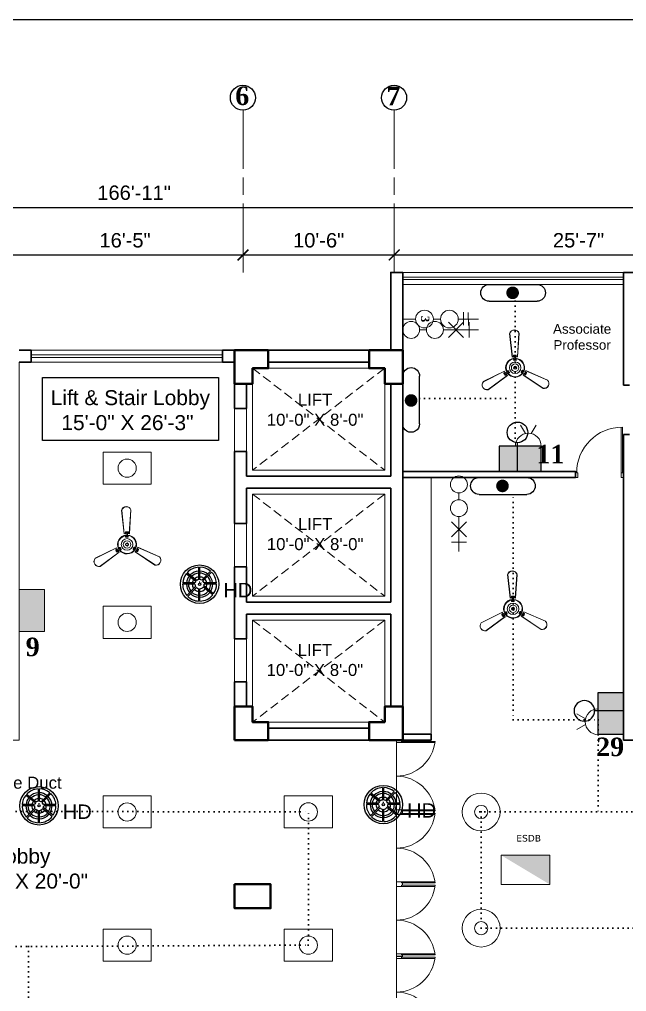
# Model space of a CAD drawing. Header units: inches. Extents: x -12 to 20935469, y -1604 to 24729220.
# Drawn here: x 20824960 to 20825466, y 24658625 to 24659435 of the extents above; entities that cross this region are included whole.
import ezdxf
from ezdxf import colors
from ezdxf.entities.mleader import LeaderData, LeaderLine
from ezdxf.math import Vec2, Vec3

# ---------------------------------------------------------------- set-up
doc = ezdxf.new("R2010")
doc.units = ezdxf.units.IN
doc.header["$LTSCALE"] = 0.03
doc.header["$MEASUREMENT"] = 0
doc.header["$PDMODE"] = 32
doc.header["$PDSIZE"] = 15
for name, pattern in [('ACAD_ISO02W100', [15, 12, -3]), ('ACAD_ISO08W100', [36, 24, -3, 6, -3]), ('DASHED2', [0.375, 0.25, -0.125]), ('DOT', [0.25, 0, -0.25])]:
    doc.linetypes.add(name, pattern=pattern)
for name, color, linetype, lineweight in [('0-elect.fixture-3 fan', 200, 'Continuous', 20), ('2', 7, 'Continuous', 9), ('CL BOX', 90, 'ACAD_ISO02W100', 0), ('column', 1, 'Continuous', 40), ('Dim Line', 252, 'Continuous', 13), ('Dimiention', 75, 'Continuous', 18), ('Door', 7, 'Continuous', 18), ('Dot', 253, 'Continuous', 0), ('E-CF', 4, 'Continuous', 30), ('Gas', 21, 'Continuous', 5), ('Grid Line', 252, 'Continuous', 18), ('Hatch', 253, 'Continuous', 15), ('line', 7, 'Continuous', 9), ('Main Wall', 7, 'Continuous', 30), ('TU TEXT', 251, 'Continuous', 13), ('wind.', 150, 'Continuous', 20)]:
    doc.layers.add(name, color=color, linetype=linetype, lineweight=lineweight)
for name, color, linetype in [('AC TEXT', 151, 'DOT'), ('FUR', 251, 'Continuous'), ('H', 154, 'Continuous'), ('heat detactor', 8, 'Continuous'), ('SB TEXT', 215, 'DOT'), ('TEXT', 7, 'Continuous'), ('w', 188, 'DOT')]:
    doc.layers.add(name, color=color, linetype=linetype)
doc.styles.add('2', font='swisscl.ttf')
doc.styles.add('RomanS', font='arial.ttf', dxfattribs={"height": 12})
doc.styles.get("Standard").update_dxf_attribs({"font": 'timesbd.ttf'})
doc.dimstyles.new('Aec_Arch_I', dxfattribs={"dimscale": 96, "dimtxt": 12, "dimasz": 0.09375, "dimexe": 0.125, "dimexo": 0.125, "dimgap": 0.0625, "dimtad": 1, "dimdec": 0, "dimzin": 3, "dimdsep": 46, "dimlunit": 4, "dimtxsty": 'RomanS', "dimblk1": 'ARCHTICK', "dimblk2": 'ARCHTICK', "dimsah": 1, "dimcen": 0.09375, "dimdle": 0.125, "dimadec": 0, "dimazin": 0, "dimtfac": 0.75, "dimtdec": 0, "dimtmove": 2, "dimatfit": 3, "dimldrblk": 'ARCHTICK', "dimfxl": 1, "dimfrac": 1, "dimtolj": 1, "dimtzin": 0, "dimarcsym": 0})

# ---------------------------------------------------------------- blocks, each defined once
blk = doc.blocks.new('$D40')
at = {"layer": 'Door'}
for p, q in [((1, 4), (1, 42)), ((2, 0), (2, 41.99)), ((1, 5), (0, 5)), ((2, 0), (0, 0)), ((2, 4), (1, 4)), ((39, 4), (38, 4)), ((38, 4), (38, 0)), ((40, 0), (38, 0)), ((40, 5), (38.99, 5)), ((39, 5), (39, 4))]:
    blk.add_line(p, q, dxfattribs=at)
blk.add_arc((1, 4), 38, 0, 90, dxfattribs=at)
blk = doc.blocks.new('A$C36295410')
at = {"layer": 'Door'}
for p, q in [((1, 4), (1, 32)), ((2, 0), (2, 31.98)), ((58, 0), (58, 31.98)), ((59, 4), (59, 32)), ((1, 5), (0, 5)), ((2, 4), (1, 4)), ((58, 4), (59, 4)), ((59, 5), (60, 5)), ((2, 0), (0, 0)), ((58, 0), (60, 0))]:
    blk.add_line(p, q, dxfattribs=at)
for centre, start, end in [((-2.53, -0.34), 0.59063, 83.77826), ((62.53, -0.34), 96.22174, 179.40937)]:
    blk.add_arc(centre, 32.53, start, end, dxfattribs=at)
blk = doc.blocks.new('_ArchTick')
at = {"color": 0, "linetype": 'ByBlock', "lineweight": 35, "const_width": 0.15}
blk.add_lwpolyline([(-0.5, -0.5), (0.5, 0.5)], dxfattribs=at)
blk = doc.blocks.new('*D339')
at = {"layer": 'Defpoints', "color": 0, "transparency": 16777216}
for p in [(20820862.25, 24639400.93), (20821040.22, 24639400.93), (20821040.22, 24639400.93)]:
    blk.add_point(p, dxfattribs=at)
at = {"layer": 'Dim Line', "color": 0, "lineweight": -2, "transparency": 16777216}
blk.add_line((20820850.25, 24639400.93), (20821052.22, 24639400.93), dxfattribs=at)
at = {"layer": 'Dim Line', "color": 0, "lineweight": -2, "transparency": 16777216, "xscale": 9, "yscale": 9, "zscale": 9, "rotation": 180}
blk.add_blockref('_ArchTick', (20820862.25, 24639400.93), dxfattribs=at)
at = {"layer": 'Dim Line', "color": 0, "lineweight": -2, "transparency": 16777216, "xscale": 9, "yscale": 9, "zscale": 9}
blk.add_blockref('_ArchTick', (20821040.22, 24639400.93), dxfattribs=at)
at = {"layer": 'Dim Line', "color": 0, "transparency": 16777216, "insert": (20820951.23, 24639413.05), "char_height": 12, "attachment_point": 5, "style": 'RomanS'}
blk.add_mtext('\\A1;14\'-10"', dxfattribs=at)
blk = doc.blocks.new('*D340')
at = {"layer": 'Defpoints', "color": 0, "transparency": 16777216}
for p in [(20821040.22, 24639400.93), (20821236.75, 24639400.93), (20821236.75, 24639400.93)]:
    blk.add_point(p, dxfattribs=at)
at = {"layer": 'Dim Line', "color": 0, "lineweight": -2, "transparency": 16777216}
for p, q in [((20821028.22, 24639400.93), (20821248.75, 24639400.93)), ((20821040.22, 24639388.93), (20821040.22, 24639388.93)), ((20821236.75, 24639388.93), (20821236.75, 24639388.93))]:
    blk.add_line(p, q, dxfattribs=at)
at = {"layer": 'Dim Line', "color": 0, "lineweight": -2, "transparency": 16777216, "xscale": 9, "yscale": 9, "zscale": 9, "rotation": 180}
blk.add_blockref('_ArchTick', (20821040.22, 24639400.93), dxfattribs=at)
at = {"layer": 'Dim Line', "color": 0, "lineweight": -2, "transparency": 16777216, "xscale": 9, "yscale": 9, "zscale": 9}
blk.add_blockref('_ArchTick', (20821236.75, 24639400.93), dxfattribs=at)
at = {"layer": 'Dim Line', "color": 0, "transparency": 16777216, "insert": (20821138.48, 24639413.05), "char_height": 12, "attachment_point": 5, "style": 'RomanS'}
blk.add_mtext('\\A1;16\'-5"', dxfattribs=at)
blk = doc.blocks.new('*D341')
at = {"layer": 'Defpoints', "color": 0, "transparency": 16777216}
for p in [(20821236.75, 24639400.93), (20821362.75, 24639400.93), (20821362.75, 24639400.93)]:
    blk.add_point(p, dxfattribs=at)
at = {"layer": 'Dim Line', "color": 0, "lineweight": -2, "transparency": 16777216}
for p, q in [((20821224.75, 24639400.93), (20821374.75, 24639400.93)), ((20821236.75, 24639388.93), (20821236.75, 24639388.93)), ((20821362.75, 24639388.93), (20821362.75, 24639388.93))]:
    blk.add_line(p, q, dxfattribs=at)
at = {"layer": 'Dim Line', "color": 0, "lineweight": -2, "transparency": 16777216, "xscale": 9, "yscale": 9, "zscale": 9, "rotation": 180}
blk.add_blockref('_ArchTick', (20821236.75, 24639400.93), dxfattribs=at)
at = {"layer": 'Dim Line', "color": 0, "lineweight": -2, "transparency": 16777216, "xscale": 9, "yscale": 9, "zscale": 9}
blk.add_blockref('_ArchTick', (20821362.75, 24639400.93), dxfattribs=at)
at = {"layer": 'Dim Line', "color": 0, "transparency": 16777216, "insert": (20821299.75, 24639413.05), "char_height": 12, "attachment_point": 5, "style": 'RomanS'}
blk.add_mtext('\\A1;10\'-6"', dxfattribs=at)
blk = doc.blocks.new('*D342')
at = {"layer": 'Defpoints', "color": 0, "transparency": 16777216}
for p in [(20821362.75, 24639400.93), (20821669.75, 24639400.93), (20821669.75, 24639400.93)]:
    blk.add_point(p, dxfattribs=at)
at = {"layer": 'Dim Line', "color": 0, "lineweight": -2, "transparency": 16777216}
for p, q in [((20821350.75, 24639400.93), (20821681.75, 24639400.93)), ((20821362.75, 24639388.93), (20821362.75, 24639388.93)), ((20821669.75, 24639388.93), (20821669.75, 24639388.93))]:
    blk.add_line(p, q, dxfattribs=at)
at = {"layer": 'Dim Line', "color": 0, "lineweight": -2, "transparency": 16777216, "xscale": 9, "yscale": 9, "zscale": 9, "rotation": 180}
blk.add_blockref('_ArchTick', (20821362.75, 24639400.93), dxfattribs=at)
at = {"layer": 'Dim Line', "color": 0, "lineweight": -2, "transparency": 16777216, "xscale": 9, "yscale": 9, "zscale": 9}
blk.add_blockref('_ArchTick', (20821669.75, 24639400.93), dxfattribs=at)
at = {"layer": 'Dim Line', "color": 0, "transparency": 16777216, "insert": (20821516.25, 24639413.05), "char_height": 12, "attachment_point": 5, "style": 'RomanS'}
blk.add_mtext('\\A1;25\'-7"', dxfattribs=at)
blk = doc.blocks.new('*D329')
at = {"layer": 'Defpoints', "color": 0, "transparency": 16777216}
for p in [(20822147.72, 24639440.57), (20820144.28, 24639433.51), (20822147.72, 24639433.51)]:
    blk.add_point(p, dxfattribs=at)
at = {"layer": 'Dim Line', "color": 0, "lineweight": -2, "transparency": 16777216}
for p, q in [((20820144.28, 24639445.51), (20820144.28, 24639452.57)), ((20822147.72, 24639445.51), (20822147.72, 24639452.57)), ((20820132.28, 24639440.57), (20822159.72, 24639440.57))]:
    blk.add_line(p, q, dxfattribs=at)
at = {"layer": 'Dim Line', "color": 0, "lineweight": -2, "transparency": 16777216, "xscale": 9, "yscale": 9, "zscale": 9, "rotation": 180}
blk.add_blockref('_ArchTick', (20820144.28, 24639440.57), dxfattribs=at)
at = {"layer": 'Dim Line', "color": 0, "lineweight": -2, "transparency": 16777216, "xscale": 9, "yscale": 9, "zscale": 9}
blk.add_blockref('_ArchTick', (20822147.72, 24639440.57), dxfattribs=at)
at = {"layer": 'Dim Line', "color": 0, "transparency": 16777216, "insert": (20821146, 24639452.7), "char_height": 12, "attachment_point": 5, "style": 'RomanS'}
blk.add_mtext('\\A1;166\'-11"', dxfattribs=at)
blk = doc.blocks.new('E-CF')
at = {"layer": '0-elect.fixture-3 fan', "color": 230, "linetype": 'ByBlock', "lineweight": 13, "ltscale": 5}
for p, q in [((-1.45, 6.53), (-2.38, 20.87)), ((-1.35, 6.55), (-2.29, 20.85)), ((3.24, 20.73), (1.65, 6.48)), ((3.34, 20.73), (1.74, 6.45)), ((-19.63, -7.46), (-6.46, -1.71)), ((-19.57, -7.54), (-6.43, -1.8)), ((-4.99, -4.44), (-16.92, -12.4)), ((-4.93, -4.51), (-16.88, -12.49)), ((16.28, -13.26), (4.71, -4.73)), ((16.32, -13.17), (4.78, -4.66)), ((6.34, -2.1), (19.2, -8.44)), ((6.37, -2.01), (19.25, -8.36))]:
    blk.add_line(p, q, dxfattribs=at)
at = {"layer": '0-elect.fixture-3 fan', "color": 232, "linetype": 'ByBlock', "lineweight": 13, "ltscale": 5}
for p, q in [((-0.33, 6.68), (-0.62, 7.28)), ((-0.29, 7.46), (-0.15, 7.2)), ((-0.02, 6.87), (0.23, 7.01)), ((0.48, 7.43), (0.62, 7.18)), ((0.63, 6.66), (0.96, 7.25)), ((-0.35, 5.43), (-0.66, 4.81)), ((-0.35, 4.97), (-0.22, 4.72)), ((0.04, 5.2), (0.29, 5.33)), ((0.42, 4.9), (0.56, 4.65)), ((0.6, 5.41), (0.87, 4.78)), ((-6.08, -2.77), (-6.75, -2.79)), ((-6.68, -3.29), (-6.53, -3.05)), ((-6.31, -3.97), (-6.16, -3.73)), ((-5.94, -3.44), (-6.18, -3.29)), ((-5.62, -3.61), (-6, -4.17)), ((-4.99, -2.18), (-4.57, -1.62)), ((-4.52, -2.55), (-4.76, -2.41)), ((-4.53, -3.01), (-3.84, -2.97)), ((-4.46, -2.08), (-4.31, -1.83)), ((-4.13, -2.78), (-3.98, -2.54)), ((4.38, -3.22), (3.69, -3.14)), ((4.03, -2.81), (3.74, -2.8)), ((4.47, -2.17), (4.18, -2.17)), ((4.47, -2.63), (4.47, -2.91)), ((4.87, -2.41), (4.49, -1.83)), ((5.44, -3.87), (5.79, -4.45)), ((6.19, -4.13), (5.9, -4.12)), ((5.94, -3.05), (6.61, -3.1)), ((5.95, -3.42), (5.94, -3.7)), ((6.6, -3.47), (6.31, -3.46))]:
    blk.add_line(p, q, dxfattribs=at)
at = {"layer": '0-elect.fixture-3 fan', "color": 5, "lineweight": 13}
blk.add_line((0, 0), (0, 0), dxfattribs=at)
at = {"layer": '0-elect.fixture-3 fan', "color": 230, "linetype": 'ByBlock', "lineweight": 13, "ltscale": 5, "extrusion": (0, 0, -1)}
for centre, major_axis, start_param, end_param in [((0.46, 19.91), (-2.12, 2.12), 5.823867, 8.359631), ((0.46, 19.91), (-2.05, 2.05), 5.830329, 8.353169), ((0, 0), (4.72, 4.72), -1.003222, -0.833722), ((0, 0), (4.72, 4.72), -0.690743, -0.521244), ((0, 0), (-4.05, 4.05), 5.068563, 7.021343), ((0, 0), (-3.85, 3.85), 5.085186, 7.003917), ((0, 0), (-4.05, 4.05), 0.879773, 2.832553), ((0, 0), (-3.85, 3.85), 0.896396, 2.815126), ((0, 0), (-4.72, 4.72), 5.068843, 5.238343), ((0, 0), (4.72, 4.72), 3.185569, 3.355068), ((0, 0), (4.05, 4.05), 1.403372, 3.356151), ((0, 0), (-3.85, 3.85), 2.990791, 4.909522), ((0, 0), (4.72, 4.72), 1.403652, 1.573151), ((0, 0), (-4.72, 4.72), 2.66197, 2.831469), ((-17.47, -9.55), (-2.12, 2.12), 3.729471, 6.265236), ((-17.47, -9.55), (-2.05, 2.05), 3.735934, 6.258773), ((17, -10.35), (-2.12, 2.12), 1.635076, 4.170841), ((17, -10.35), (2.05, 2.05), 0.070743, 2.593582)]:
    blk.add_ellipse(centre, major_axis=major_axis, ratio=1, start_param=start_param, end_param=end_param, dxfattribs=at)
at = {"layer": '0-elect.fixture-3 fan', "color": 232, "linetype": 'ByBlock', "lineweight": 13, "ltscale": 5, "extrusion": (0, 0, -1)}
for centre, major_axis, start_param, end_param in [((-0.41, 7.39), (-0.169, 0.169), 5.038692, 7.013305), ((0, 0), (5.4, 5.4), -0.840677, -0.683789), ((-0.22, 7.33), (0.101, 0.101), 3.926991, 10.210176), ((-2.18, 6.1), (-1.37, 1.37), 2.052913, 2.705807), ((0.11, 6.94), (0.101, 0.101), 3.926991, 10.210176), ((0.55, 7.31), (0.101, 0.101), 3.926991, 10.210176), ((2.58, 5.99), (1.46, 1.46), 3.643048, 4.257264), ((0.75, 7.36), (-0.169, 0.169), 0.887007, 2.86162), ((-0.44, 4.71), (0.169, 0.169), 2.26283, 4.381754), ((-0.28, 4.84), (0.101, 0.101), 3.926991, 10.210176), ((0, 0), (3.17, 3.17), -0.878763, -0.645703), ((0.17, 5.27), (0.101, 0.101), 3.926991, 10.210176), ((0.49, 4.78), (0.101, 0.101), 3.926991, 10.210176), ((0.66, 4.68), (0.169, 0.169), 0.376965, 2.49589), ((-6.75, -3.02), (0.169, 0.169), 3.505001, 5.479614), ((0, 0), (-5.4, 5.4), 4.91891, 5.075797), ((-6.6, -3.17), (0.101, 0.101), 3.926991, 10.210176), ((-6.19, -4.04), (0.169, 0.169), 1.373501, 3.348114), ((-6.24, -3.85), (0.101, 0.101), 3.926991, 10.210176), ((-6.06, -3.36), (0.101, 0.101), 3.926991, 10.210176), ((-6.47, -0.75), (1.46, 1.46), 1.548653, 2.162869), ((-4.19, -4.93), (-1.37, 1.37), 6.241703, 6.894597), ((-4.64, -2.48), (-0.101, 0.101), 5.497787, 11.780972), ((-4.38, -1.76), (-0.169, 0.169), 6.136552, 8.255476), ((-4.38, -1.96), (-0.101, 0.101), 5.497787, 11.780972), ((-4.05, -2.66), (0.101, 0.101), 3.926991, 10.210176), ((0, 0), (-3.17, 3.17), 4.880824, 5.113884), ((-3.86, -2.73), (0.169, 0.169), 0.168435, 2.287359), ((3.72, -2.9), (0.169, 0.169), 2.471361, 4.590285), ((0, 0), (-3.17, 3.17), 2.786429, 3.019489), ((3.89, -2.81), (0.101, 0.101), 3.926991, 10.210176), ((4.29, -1.97), (-0.169, 0.169), 5.928021, 8.046946), ((4.33, -2.17), (0.101, 0.101), 3.926991, 10.210176), ((4.47, -2.77), (0.101, 0.101), 3.926991, 10.210176), ((3.89, -5.22), (-1.46, 1.46), 1.025054, 1.63927), ((6.36, -1.16), (1.37, 1.37), 2.576511, 3.229406), ((6, -4.32), (-0.169, 0.169), 2.981402, 4.956015), ((5.95, -3.56), (-0.101, 0.101), 5.497787, 11.780972), ((6.05, -4.13), (0.101, 0.101), 3.926991, 10.210176), ((0, 0), (-5.4, 5.4), 2.824515, 2.981402), ((6.45, -3.47), (-0.101, 0.101), 5.497787, 11.780972), ((6.6, -3.33), (-0.169, 0.169), 0.849902, 2.824515)]:
    blk.add_ellipse(centre, major_axis=major_axis, ratio=1, start_param=start_param, end_param=end_param, dxfattribs=at)
at = {"layer": '0-elect.fixture-3 fan', "linetype": 'ByBlock', "lineweight": 13, "ltscale": 5, "extrusion": (0, 0, -1)}
blk.add_ellipse((0.01, 0.03), major_axis=(-2.47, 2.47), ratio=1, start_param=5.497787, end_param=11.780972, dxfattribs=at)
at = {"layer": '0-elect.fixture-3 fan', "color": 200, "linetype": 'ByBlock', "lineweight": 13, "ltscale": 5, "extrusion": (0, 0, -1)}
blk.add_ellipse((0, 0), major_axis=(-1.61, 1.61), ratio=1, start_param=5.497787, end_param=11.780972, dxfattribs=at)
at = {"layer": '0-elect.fixture-3 fan', "color": 190, "linetype": 'ByBlock', "lineweight": 13, "ltscale": 5, "extrusion": (0, 0, -1)}
for major_axis, start_param, end_param in [((0.666, 0.666), 3.926991, 10.210176), ((-0.461, 0.461), 5.497787, 11.780972)]:
    blk.add_ellipse((0, 0), major_axis=major_axis, ratio=1, start_param=start_param, end_param=end_param, dxfattribs=at)
blk = doc.blocks.new('FDDF')
at = {"layer": 'line', "color": 6, "linetype": 'Continuous', "lineweight": 25, "ltscale": 50}
for p, q in [((7351582.6, 3307777.3), (7351582.6, 3307351.8)), ((7351732.3, 3307777.3), (7351732.3, 3307351.8))]:
    blk.add_line(p, q, dxfattribs=at)
at = {"layer": 'line', "color": 6, "linetype": 'Continuous', "lineweight": 40, "ltscale": 50, "const_width": 56.1}
blk.add_lwpolyline([(7351657.4, 3307596.9, 1), (7351657.4, 3307540.8, 1)], format="xyb", close=True, dxfattribs=at)
at = {"layer": 'line', "color": 6, "linetype": 'Continuous', "lineweight": 25, "ltscale": 50}
for centre, start, end in [((7351657.4, 3307777.3), 0, 180), ((7351657.4, 3307351.8), 180, 0)]:
    blk.add_arc(centre, 74.8, start, end, dxfattribs=at)
blk = doc.blocks.new('bulb')
at = {"layer": 'line', "color": 4, "lineweight": 25, "ltscale": 50}
for p, q in [((20823168.7, 24658803.9), (20823168.7, 24658777.6)), ((20823168.7, 24658790.8), (20823209.9, 24658790.8))]:
    blk.add_line(p, q, dxfattribs=at)
blk.add_circle((20823224.6, 24658790.8), 14.7, dxfattribs=at)
blk = doc.blocks.new('fgftrfteter')
at = {"layer": 'Dimiention', "color": 4, "ltscale": 50}
for p, q in [((4580895, 2288123), (4580808, 2288269)), ((4580989, 2288123), (4581076, 2288269)), ((4580720, 2287906), (4581164, 2287906))]:
    blk.add_line(p, q, dxfattribs=at)
blk.add_arc((4580942, 2287906), 222, 0, 180, dxfattribs=at)
blk = doc.blocks.new('2PIN')
at = {"layer": 'H', "true_color": 0x000000, "transparency": 33554567}
h = blk.add_hatch(color=18, dxfattribs=at)
h.dxf.hatch_style = 1
h.paths.add_polyline_path([(20823027, 24658981.2), (20822972.3, 24658981.2), (20822972.3, 24658948.3), (20823027, 24658948.3)])
blk.add_lwpolyline([(20822972.3, 24658981.2), (20823027, 24658981.2), (20823027, 24658948.3), (20822972.3, 24658948.3)], close=True)
at = {"layer": '2', "color": 6, "lineweight": 25, "transparency": 33554648, "xscale": 0.07559514081214198, "yscale": 0.07559514081214198, "zscale": 0.07559514081214198}
blk.add_blockref('fgftrfteter', (20476692.1, 24486026.6), dxfattribs=at)
blk = doc.blocks.new('JUJUJUKIII')
at = {"layer": 'H', "ltscale": 50, "true_color": 0x999999, "transparency": 33554556}
h = blk.add_hatch(color=253, dxfattribs=at)
h.dxf.hatch_style = 1
h.paths.add_polyline_path([(7363219.9, 3291034.2), (7363425.7, 3291034.2), (7363425.7, 3291376.7), (7363219.9, 3291376.7)])
at = {"layer": 'Dimiention', "color": 4, "ltscale": 50}
blk.add_lwpolyline([(7363219.9, 3291034.2), (7363425.7, 3291034.2), (7363425.7, 3291376.7), (7363219.9, 3291376.7)], close=True, dxfattribs=at)
blk = doc.blocks.new('GGGFGFG')
at = {"layer": 'line', "color": 4, "ltscale": 50}
for p, q in [((7356688.2, 3293208.1), (7357003, 3293208.1)), ((7356688.2, 3292998.4), (7356688.2, 3293208.1)), ((7357003, 3293208.1), (7357003, 3292998.4)), ((7357003, 3292998.4), (7356688.2, 3292998.4))]:
    blk.add_line(p, q, dxfattribs=at)
blk.add_circle((7356845.6, 3293103.2), 59.6, dxfattribs=at)
blk = doc.blocks.new('GYTT')
at = {"layer": 'line', "color": 4, "ltscale": 50}
for radius in [19.7, 6.87]:
    blk.add_circle((20859470.8, -1441350.4), radius, dxfattribs=at)
blk = doc.blocks.new('rfgrtrtgrtgr')
at = {"layer": 'Dimiention', "ltscale": 50}
for p, q in [((11249506, 1692013.3), (11249368.7, 1692013.3)), ((11249437.2, 1692057.9), (11249437.5, 1691968.7)), ((11249469.8, 1692055.5), (11249470, 1691966.3)), ((11249675.2, 1692013.3), (11249626.5, 1692013.3)), ((11249883.8, 1692013.3), (11249795.7, 1692013.3))]:
    blk.add_line(p, q, dxfattribs=at)
for centre in [(11249566.2, 1692013.3), (11249735.5, 1692013.3)]:
    blk.add_circle(centre, 60.2, dxfattribs=at)
blk = doc.blocks.new('gy')
at = {"layer": 'Dimiention', "color": 18, "ltscale": 50, "true_color": 0x000000}
for p, q in [((3543686.26, 5183217.13), (3543686.26, 5183211.14)), ((3543688.4, 5183217.13), (3543694.39, 5183211.14)), ((3543694.39, 5183217.13), (3543688.4, 5183211.14)), ((3543696.38, 5183214.14), (3543682.58, 5183214.14)), ((3543705.77, 5183214.14), (3543703.06, 5183214.14))]:
    blk.add_line(p, q, dxfattribs=at)
for centre in [(3543699.72, 5183214.14), (3543709.11, 5183214.14)]:
    blk.add_circle(centre, 3.34, dxfattribs=at)
blk = doc.blocks.new('heat detaCTOR')
for p, q in [((20826806.99, 24664335.71), (20826806.99, 24664325.41)), ((20826808.1, 24664325.48), (20826808.1, 24664335.73)), ((20826804.72, 24664323.99), (20826796.69, 24664330.35)), ((20826805.53, 24664324.77), (20826797.4, 24664331.19)), ((20826809.56, 24664325.06), (20826816.75, 24664332.51)), ((20826810.46, 24664324.4), (20826817.58, 24664331.78)), ((20826803.91, 24664321.62), (20826793.66, 24664321.62)), ((20826804.07, 24664322.73), (20826793.7, 24664322.73)), ((20826804.41, 24664319.72), (20826797.2, 24664312.27)), ((20826805.09, 24664318.84), (20826797.97, 24664311.46)), ((20826806.99, 24664317.83), (20826806.99, 24664307.52)), ((20826808.1, 24664307.5), (20826808.1, 24664317.77)), ((20826818.83, 24664312.83), (20826810.79, 24664319.19)), ((20826819.48, 24664313.72), (20826811.36, 24664320.16)), ((20826821.85, 24664322.73), (20826811.48, 24664322.73)), ((20826821.9, 24664321.62), (20826811.65, 24664321.62))]:
    blk.add_line(p, q)
at = {"layer": 'heat detactor'}
for radius in [16.02, 0.961]:
    blk.add_circle((20826807.78, 24664321.62), radius, dxfattribs=at)
at = {"layer": 'heat detactor', "ltscale": 50}
for radius, start, end in [(14.12, 93.18051, 137.28954), (14.12, 50.52278, 88.68504), (14.12, 141.78747, 175.47949), (9.26, 141.90716, 172.33086), (9.26, 95.40816, 134.24025), (6.08, 142.0004, 169.51141), (6.08, 97.38665, 131.51755), (3.87, 101.66393, 125.58928), (6.08, 56.48277, 86.93464), (3.87, 62.6166, 85.17626), (9.26, 53.66859, 87.7533), (6.08, 10.48859, 45.9945), (9.26, 7.66914, 45.99957), (14.12, 4.52051, 46.02441), (14.12, 179.97791, 221.50422), (9.26, 180, 218.35841), (6.08, 180, 215.54423), (6.08, 226.03249, 262.61335), (3.87, 180, 209.44306), (3.87, 142.20041, 163.36573), (3.87, 226.04337, 258.33607), (1.65, 78.65512, 101.31836), (3.87, 274.82374, 321.10171), (6.08, 273.06536, 321.30172), (1.65, 42.04035, 45.94363), (3.87, 16.63427, 45.98363), (3.87, 337.71284, 0), (6.08, 331.78457, 0), (9.26, 329.06186, 0), (14.12, 326.01258, 0.02209), (14.12, 226.00259, 266.81949), (9.26, 226.02742, 264.59184), (14.12, 271.31496, 321.51464), (9.26, 272.2467, 321.39496)]:
    blk.add_arc((20826807.78, 24664321.62), radius, start, end, dxfattribs=at)
at = {"layer": 'heat detactor'}
for start, end in [(141.8685, 173.49395), (94.58991, 135.36381), (52.50765, 88.09257), (6.50605, 46.00168), (180, 219.51935), (327.93831, 0), (226.02532, 265.41009), (271.90743, 321.43362)]:
    blk.add_arc((20826807.78, 24664321.62), 10.91, start, end, dxfattribs=at)
at = {"insert": (20826827.55, 24664322.73), "char_height": 12, "attachment_point": 1, "style": 'RomanS'}
blk.add_mtext_dynamic_manual_height_columns('HD', width=23.193, gutter_width=60, heights=[0], dxfattribs=at)
blk = doc.blocks.new('U7TYT')
at = {"layer": 'Dimiention', "ltscale": 50, "transparency": 33554590}
h = blk.add_hatch(color=253, dxfattribs=at)
h.dxf.hatch_style = 1
h.paths.add_polyline_path([(7347319.5, 3290479.6), (7346977, 3290273.9), (7347319.5, 3290273.9)])
at = {"layer": 'Dimiention', "color": 4, "ltscale": 50}
blk.add_lwpolyline([(7347319.5, 3290273.9), (7347319.5, 3290479.6), (7346977, 3290479.6), (7346977, 3290273.9)], close=True, dxfattribs=at)
blk = doc.blocks.new('GRID')
at = {"layer": 'Grid Line', "color": 252, "linetype": 'ACAD_ISO08W100', "lineweight": 9, "ltscale": 80, "true_color": 0x939598}
for p, q in [((20821236.75, 24639386.33), (20821236.75, 24639521.54)), ((20821362.75, 24639386.33), (20821362.75, 24639521.55))]:
    blk.add_line(p, q, dxfattribs=at)
at = {"layer": 'TEXT'}
for centre in [(20821236.61, 24639531.96), (20821362.61, 24639531.97)]:
    blk.add_circle(centre, 10.42, dxfattribs=at)
at = {"layer": 'TEXT', "char_height": 15.435, "width": 227.4581, "attachment_point": 8, "rotation": 0}
for s, insert in [('\\A1;6', (20821236.09, 24639525.66)), ('\\A1;7', (20821362.1, 24639525.67))]:
    blk.add_mtext(s, dxfattribs=dict(at, insert=insert))
at = {"layer": 'Dim Line'}
for base, p1, p2, picture, middle in [((20822147.72, 24639440.57), (20820144.28, 24639433.51), (20822147.72, 24639433.51), '*D329', (20821146, 24639452.7)), ((20821040.22, 24639400.93), (20820862.25, 24639400.93), (20821040.22, 24639400.93), '*D339', (20820951.23, 24639413.05)), ((20821236.75, 24639400.93), (20821040.22, 24639400.93), (20821236.75, 24639400.93), '*D340', (20821138.48, 24639413.05)), ((20821362.75, 24639400.93), (20821236.75, 24639400.93), (20821362.75, 24639400.93), '*D341', (20821299.75, 24639413.05)), ((20821669.75, 24639400.93), (20821362.75, 24639400.93), (20821669.75, 24639400.93), '*D342', (20821516.25, 24639413.05))]:
    dim = blk.add_linear_dim(base=base, p1=p1, p2=p2, dimstyle='Aec_Arch_I', dxfattribs=at)
    dim.commit()
    dim.dimension.update_dxf_attribs({"geometry": picture, "text_midpoint": middle})

msp = doc.modelspace()

# ---------------------------------------------------------------- linework, layer by layer
msp.add_line((20825274.35, 24658654.1), (20825279.35, 24658654.1))
msp.add_lwpolyline([(20824979.39, 24659136.51), (20825125.92, 24659136.51), (20825125.92, 24659083.79), (20824979.39, 24659083.79)], close=True)
at = {"layer": 'column', "lineweight": 40, "ltscale": 20}
for points in [[(20825139.37, 24659159.16), (20825167.37, 24659159.16), (20825167.37, 24659144.16), (20825154.37, 24659144.16), (20825154.37, 24659131.16), (20825139.37, 24659131.16), (20825139.37, 24659159.16)], [(20825279.37, 24659159.16), (20825251.37, 24659159.16), (20825251.37, 24659144.16), (20825264.37, 24659144.16), (20825264.37, 24659131.16), (20825279.37, 24659131.16), (20825279.37, 24659159.16)], [(20825139.37, 24658834.12), (20825167.37, 24658834.12), (20825167.37, 24658849.12), (20825154.37, 24658849.12), (20825154.37, 24658862.12), (20825139.37, 24658862.12), (20825139.37, 24658834.12)], [(20825279.37, 24658834.12), (20825251.37, 24658834.12), (20825251.37, 24658849.12), (20825264.37, 24658849.12), (20825264.37, 24658862.12), (20825279.37, 24658862.12), (20825279.37, 24658834.12)]]:
    msp.add_lwpolyline(points, dxfattribs=at)
msp.add_lwpolyline([(20825139.37, 24658713.97), (20825139.37, 24658693.97), (20825169.37, 24658693.97), (20825169.37, 24658713.97)], close=True, dxfattribs=at)
at = {"layer": 'Defpoints'}
msp.add_lwpolyline([(20823799.35, 24659434.87), (20826238.21, 24659434.87), (20826238.21, 24657853.57), (20823799.35, 24657853.57)], close=True, dxfattribs=at)
at = {"layer": 'Dot', "linetype": 'DASHED2', "lineweight": 0, "ltscale": 1000}
for points in [[(20825154.31, 24659144.16), (20825264.37, 24659059.16), (20825264.37, 24659144.16), (20825154.31, 24659059.16)], [(20825154.31, 24659039.16), (20825264.37, 24658954.16), (20825264.37, 24659039.16), (20825154.31, 24658954.16)], [(20825154.37, 24658934.16), (20825264.43, 24658848.99), (20825264.43, 24658934.16), (20825154.37, 24658848.99)]]:
    msp.add_lwpolyline(points, dxfattribs=at)
at = {"layer": 'Gas', "color": 0, "lineweight": 5}
for points in [[(20825154.31, 24659059.16), (20825264.37, 24659059.16), (20825264.37, 24659144.16), (20825154.31, 24659144.16)], [(20825154.31, 24658954.16), (20825264.37, 24658954.16), (20825264.37, 24659039.16), (20825154.31, 24659039.16)], [(20825154.37, 24658848.99), (20825264.43, 24658848.99), (20825264.43, 24658934.16), (20825154.37, 24658934.16)]]:
    msp.add_lwpolyline(points, close=True, dxfattribs=at)
at = {"layer": 'Hatch', "lineweight": 5}
msp.add_line((20825303.19, 24658839.14), (20825303.19, 24659053.03), dxfattribs=at)
at = {"layer": 'Hatch'}
msp.add_lwpolyline([(20825274.35, 24658593.02), (20825274.34, 24658834.12), (20825139.37, 24658834.12), (20825139.37, 24659149.16), (20824959.82, 24659149.16), (20824959.82, 24658834.12), (20824137.87, 24658834.12), (20824137.87, 24658713.95), (20824781.87, 24658713.97), (20824781.87, 24658593.02)], close=True, dxfattribs=at)
at = {"layer": 'Main Wall', "lineweight": 30}
for p, q in [((20825279.37, 24658862.14), (20825279.37, 24659223.99)), ((20825463.37, 24659223.99), (20825463.37, 24659130.01)), ((20825149.37, 24659159.16), (20825269.37, 24659159.16)), ((20825167.35, 24659149.16), (20825251.35, 24659149.16)), ((20825463.37, 24659130.01), (20825468.37, 24659130.01)), ((20825139.37, 24659110.66), (20825149.37, 24659110.66)), ((20825468.37, 24659089.01), (20825463.37, 24659089.01)), ((20825463.37, 24659089.01), (20825463.37, 24658834.14)), ((20825139.37, 24659074.66), (20825149.37, 24659074.66)), ((20825423.37, 24659058.01), (20825279.37, 24659058.03)), ((20825423.37, 24659053.01), (20825423.37, 24659058.01)), ((20825149.37, 24659054.16), (20825269.37, 24659054.16)), ((20825423.37, 24659053.01), (20825279.37, 24659053.03)), ((20825149.37, 24659044.16), (20825269.37, 24659044.16)), ((20825139.37, 24659014.66), (20825149.37, 24659014.66)), ((20825149.37, 24658978.66), (20825139.37, 24658978.66)), ((20825149.37, 24658949.16), (20825269.37, 24658949.16)), ((20825149.37, 24658939.16), (20825269.37, 24658939.16)), ((20825149.37, 24658918.64), (20825139.37, 24658918.64)), ((20825149.37, 24658882.64), (20825139.37, 24658882.64)), ((20825279.37, 24658839.14), (20825303.19, 24658839.14)), ((20825303.19, 24658834.14), (20825303.19, 24658839.14)), ((20825167.37, 24658834.14), (20825251.37, 24658834.14)), ((20825279.37, 24658834.14), (20825303.19, 24658834.14)), ((20825480.37, 24658834.14), (20825463.37, 24658834.14))]:
    msp.add_line(p, q, dxfattribs=at)
for points in [[(20825269.37, 24659159.16), (20825269.37, 24659223.99), (20825279.37, 24659223.99)], [(20825463.37, 24659223.99), (20825504.37, 24659223.99)], [(20824959.82, 24659159.16), (20824969.82, 24659159.16), (20824969.82, 24659149.16), (20824959.82, 24659149.16)], [(20825139.35, 24659159.16), (20825129.35, 24659159.16), (20825129.35, 24659149.16), (20825139.35, 24659149.16)], [(20825139.37, 24659131.16), (20825139.37, 24659110.66)], [(20825149.37, 24659131.16), (20825149.37, 24659110.66)], [(20825269.37, 24659054.16), (20825269.37, 24659131.16)], [(20825139.37, 24659074.66), (20825139.37, 24659014.66)], [(20825149.37, 24659074.66), (20825149.37, 24659054.16)], [(20825149.37, 24659044.16), (20825149.37, 24659014.66)], [(20825269.37, 24658949.16), (20825269.37, 24659044.16)], [(20825139.37, 24658978.66), (20825139.37, 24658918.64)], [(20825149.37, 24658978.66), (20825149.37, 24658949.16)], [(20825149.37, 24658939.16), (20825149.37, 24658918.64)], [(20825269.37, 24658862.12), (20825269.37, 24658939.16)], [(20825139.37, 24658882.64), (20825139.37, 24658862.12), (20825139.37, 24658862.12)], [(20825149.37, 24658882.64), (20825149.37, 24658862.12)], [(20825167.35, 24658844.16), (20825251.35, 24658844.16)]]:
    msp.add_lwpolyline(points, dxfattribs=at)
at = {"layer": 'Main Wall', "lineweight": 13}
for points in [[(20825139.37, 24659074.66), (20825149.37, 24659074.66), (20825149.37, 24659110.66), (20825139.37, 24659110.66)], [(20825139.37, 24658978.66), (20825149.37, 24658978.66), (20825149.37, 24659014.66), (20825139.37, 24659014.66)], [(20825139.37, 24658882.64), (20825149.37, 24658882.64), (20825149.37, 24658918.64), (20825139.37, 24658918.64)]]:
    msp.add_lwpolyline(points, close=True, dxfattribs=at)
at = {"layer": 'w', "linetype": 'DOT', "lineweight": 30, "ltscale": 550, "transparency": 33554661}
for p, q in [((20825373.05, 24659199.97), (20825373.05, 24659079.14)), ((20825293.39, 24659118.77), (20825373.05, 24659118.77)), ((20825371.35, 24658943.55), (20825371.35, 24659039)), ((20825371.35, 24658943.55), (20825371.35, 24658851.1)), ((20825371.35, 24658851.1), (20825442.24, 24658851.1)), ((20825442.24, 24658851.1), (20825442.24, 24658774.27)), ((20824192.73, 24658775.86), (20825200.73, 24658774.27)), ((20825200.75, 24658663.21), (20825200.93, 24658774.27)), ((20825343.62, 24658774.27), (20825920.73, 24658774.27)), ((20825344.73, 24658774.27), (20825344.73, 24658677.44)), ((20825344.73, 24658677.44), (20825488.73, 24658677.44)), ((20824860.24, 24658661.57), (20825200.75, 24658663.21)), ((20824967.56, 24658662.08), (20824967.7, 24658614.15))]:
    msp.add_line(p, q, dxfattribs=at)
at = {"layer": 'wind.', "lineweight": 5}
for p, q in [((20825463.37, 24659223.99), (20825279.35, 24659223.99)), ((20825463.37, 24659213.99), (20825279.35, 24659213.99)), ((20824969.82, 24659159.16), (20825129.35, 24659159.16)), ((20824969.82, 24659155.16), (20825129.35, 24659155.16)), ((20824969.82, 24659153.16), (20825129.35, 24659153.16)), ((20824969.82, 24659149.16), (20825139.35, 24659149.16))]:
    msp.add_line(p, q, dxfattribs=at)
at = {"layer": 'wind.'}
for p, q in [((20825279.35, 24659220), (20825463.37, 24659220.06)), ((20825279.35, 24659218), (20825463.37, 24659218.06)), ((20825139.37, 24658714.14), (20825139.37, 24658713.97)), ((20825139.37, 24658714.14), (20825144.37, 24658714.14)), ((20825141.37, 24658714.14), (20825141.37, 24658713.97)), ((20825142.37, 24658714.14), (20825142.37, 24658713.97)), ((20825144.37, 24658714.14), (20825144.37, 24658713.97))]:
    msp.add_line(p, q, dxfattribs=at)

# ---------------------------------------------------------------- block references
msp.add_blockref('GRID', (3909.6, 19837.65))
for name, p, xscale, yscale, zscale, rotation in [('bulb', (35220559.65, 12503013.51), 0.5837749611745884, 0.5837749611745884, 0.5837749611745884, 90.00000004090228), ('2PIN', (34213916.11, 8804123.97), -0.6429687876420657, 0.6429687876420657, 0.6429687876420657, 2.205941029842506e-07), ('2PIN', (36680397.46, 11270317.44), 0.6429687876420657, 0.6429687876420657, 0.6429687876420657, 90)]:
    msp.add_blockref(name, p, dxfattribs=dict(xscale=xscale, yscale=yscale, zscale=zscale, rotation=rotation))
at = {"xscale": -0.5837749611745884, "yscale": 0.5837749611745884, "zscale": 0.5837749611745884}
msp.add_blockref('bulb', (32981507.85, 10263673.85), dxfattribs=at)
at = {"layer": 'CL BOX', "color": 5, "transparency": 33554457, "xscale": -0.127552882082143, "yscale": 0.127552882082143, "zscale": 0.127552882082143, "rotation": 359.9998993550784}
for p in [(21763435.94, 24239014.37), (21763435.94, 24238885.86), (21763435.94, 24238727.8), (21763586.85, 24238727.82), (21763435.96, 24238616.74), (21763586.88, 24238616.75)]:
    msp.add_blockref('GGGFGFG', p, dxfattribs=at)
at = {"layer": 'Dimiention', "xscale": 2.112111447955701, "yscale": 2.112111447955701, "zscale": 2.112111447955701}
for p, rotation in [((28309995, 35606702), 180), ((31772852.14, 17174338.71), 89.99999999999999)]:
    msp.add_blockref('gy', p, dxfattribs=dict(at, rotation=rotation))
at = {"layer": 'E-CF', "xscale": -1.378879578969062, "yscale": 1.378879578969062, "zscale": 1.378879578969062}
for p in [(20825373.05, 24659144.54), (20825049.73, 24658997.21), (20825371.35, 24658943.55)]:
    msp.add_blockref('E-CF', p, dxfattribs=at)
at = {"layer": 'FUR', "xscale": -1, "rotation": 270}
for p in [(20825274.35, 24658774.1), (20825274.35, 24658714.1), (20825274.35, 24658654.1), (20825274.35, 24658594.1)]:
    msp.add_blockref('A$C36295410', p, dxfattribs=at)
at = {"layer": 'heat detactor'}
for p in [(-1697.62, -5357.51), (-1831.38, -5542.26), (-1544.57, -5541.21)]:
    msp.add_blockref('heat detaCTOR', p, dxfattribs=at)
at = {"layer": 'line', "color": 5}
for name, p, xscale, yscale, zscale, rotation in [('FDDF', (21135279.13, 25348032.78), -0.09369666655797602, 0.09369666655797602, 0.09369666655797602, 89.9999999779558), ('FDDF', (20136460.58, 24969025.43), -0.09369666655797602, 0.09369666655797602, 0.09369666655797602, 179.9999999896241), ('FDDF', (21135270.67, 25347871.8), -0.09369666655797602, 0.09369666655797602, 0.09369666655797602, 89.9999999779558), ('JUJUJUKIII', (21581058.33, 24320989.76), -0.1026830631760966, 0.1026830631760966, 0.1026830631760966, 359.9999006555042), ('U7TYT', (19954474.16, 25048777.92), -0.1185378862922786, 0.1185378862922786, 0.1185378862922786, 179.9988390966592)]:
    msp.add_blockref(name, p, dxfattribs=dict(at, xscale=xscale, yscale=yscale, zscale=zscale, rotation=rotation))
at = {"layer": 'line', "color": 5, "xscale": 0.8000000007450581, "yscale": 0.8000000007450581, "zscale": 0.8000000007450581}
for p in [(4137768.11, 25811854.57), (4137768.11, 25811757.73)]:
    msp.add_blockref('GYTT', p, dxfattribs=at)
at = {"layer": 'Main Wall', "xscale": -1}
msp.add_blockref('$D40', (20825463.37, 24659053.01), dxfattribs=at)
at = {"layer": 'TEXT', "xscale": 0.12246412811567, "yscale": 0.12246412811567, "zscale": 0.12246412811567, "rotation": 180}
msp.add_blockref('rfgrtrtgrtgr', (22202986.58, 24866396.05), dxfattribs=at)

# ---------------------------------------------------------------- texts
at = {"layer": 'AC TEXT', "insert": (20825301.62, 24659185.11), "char_height": 7, "width": 227.4581, "attachment_point": 2, "rotation": 270}
msp.add_mtext('\\A1;3', dxfattribs=at)
at = {"layer": 'SB TEXT', "char_height": 15.435, "width": 227.4581, "attachment_point": 8, "rotation": 0}
for s, insert in [('\\A1;11', (20825402.45, 24659064.76)), ('\\A1;9', (20824971.13, 24658903.91)), ('\\A1;29', (20825452.18, 24658820.57))]:
    msp.add_mtext(s, dxfattribs=dict(at, insert=insert))
at = {"layer": 'TEXT', "color": 30, "lineweight": 5, "ltscale": 20, "attachment_point": 2, "style": '2'}
for s, width, gutter_width, insert, char_height in [('\\pxqc;{\\fArial|b0|i0|c0|p34;\\C0;Associate\\PProfessor }', 195.0281, 0.397, (20825428.84, 24659180.89), 8), ('\\pxsm1,qc;{\\fArial|b0|i0|c0|p34;\\C0; Lift & Stair Lobby\\P15\'-0" X 26\'-3" }', 146.3875, 0.75, (20825050.07, 24659125.84), 12.4758), ('\\pxsm1;{\\fArial|b0|i0|c0|p34;\\C0;LIFT\\P10\'-0" X 8\'-0" }', 235.5919, 0.75, (20825206.4, 24659122.87), 10), ('\\pxsm1;{\\fArial|b0|i0|c0|p34;\\C0;LIFT\\P10\'-0" X 8\'-0" }', 235.5919, 0.75, (20825206.43, 24659019.19), 10), ('\\pxsm1;{\\fArial|b0|i0|c0|p34;\\C0;LIFT\\P10\'-0" X 8\'-0" }', 235.5919, 0.75, (20825206.22, 24658914.3), 10), ('\\pxsm1,qc;{\\fArial|b0|i0|c0|p34;\\C0;Lobby\\P40\'-0" X 20\'-0" }', 146.3875, 0.75, (20824962.2, 24658743.68), 12.4758)]:
    msp.add_mtext_dynamic_manual_height_columns(s, width=width, gutter_width=gutter_width, heights=[0], dxfattribs=dict(at, insert=insert, char_height=char_height))
at = {"layer": 'TU TEXT', "color": 5, "ltscale": 50, "insert": (20825374.05, 24658755.1), "char_height": 5, "attachment_point": 1}
msp.add_mtext_dynamic_manual_height_columns('{\\fVerdana|b0|i0|c0|p34;\\H1.1x;\\C256;ESDB}', width=10.0383, gutter_width=0.0112, heights=[0], dxfattribs=at)

# ---------------------------------------------------------------- leaders
at = {"layer": 'TEXT', "lineweight": 5, "ltscale": 20}
ml = msp.add_multileader_mtext('Standard', dxfattribs=at)
ml.set_content('{\\fArial|b0|i0|c0|p34; Electric Duct}', color=256)
ml.set_leader_properties()
ml.build(insert=Vec2(0, 0))
ml.multileader.update_dxf_attribs({"text_right_attachment_type": 6, "dogleg_length": 0.36, "arrow_head_size": 10})
ctx = ml.context
ctx.base_point, ctx.char_height, ctx.arrow_head_size, ctx.landing_gap_size, ctx.plane_origin = Vec3(20824820.58, 24658798.56), 10, 10, 0.09, Vec3(20824798.09, 24658846.41)
ctx.right_attachment = 6
notes = []
notes.append((ctx, [(0, (1, 1, 0), (20824798.09, 24658798.56), (1, 0), 22.49, [(0, [(20824798.09, 24658846.41)], 0, [])])]))
ctx.mtext.insert, ctx.mtext.width, ctx.mtext.defined_height, ctx.mtext.flow_direction = Vec3(20824820.67, 24658803.64), 232.7041, 29.78, 5
ml = msp.add_multileader_mtext('Standard', dxfattribs=at)
ml.set_content('{\\fArial|b0|i0|c0|p34; Fire Duct}', color=256)
ml.set_leader_properties()
ml.build(insert=Vec2(0, 0))
ml.multileader.update_dxf_attribs({"text_right_attachment_type": 6, "dogleg_length": 0.36, "arrow_head_size": 10})
ctx = ml.context
ctx.base_point, ctx.char_height, ctx.arrow_head_size, ctx.landing_gap_size, ctx.plane_origin = Vec3(20824934.62, 24658798.56), 10, 10, 0.09, Vec3(20824912.13, 24658846.41)
ctx.right_attachment = 6
notes.append((ctx, [(0, (1, 1, 0), (20824912.13, 24658798.56), (1, 0), 22.49, [(0, [(20824912.13, 24658846.41)], 0, [])])]))
ctx.mtext.insert, ctx.mtext.width, ctx.mtext.defined_height, ctx.mtext.flow_direction = Vec3(20824934.71, 24658803.64), 232.7041, 29.78, 5
for ctx, leaders in notes:
    for number, flags, end, landing, length, lines in leaders:
        leader = LeaderData()
        leader.index, (leader.has_last_leader_line, leader.has_dogleg_vector, leader.attachment_direction) = number, flags
        leader.last_leader_point, leader.dogleg_vector, leader.dogleg_length = Vec3(end), Vec3(landing), length
        for number, points, colour, breaks in lines:
            line = LeaderLine()
            line.index, line.vertices, line.color, line.breaks = number, Vec3.list(points), colors.encode_raw_color(colour), breaks
            leader.lines.append(line)
        ctx.leaders.append(leader)

doc.saveas('drawing.dxf')
